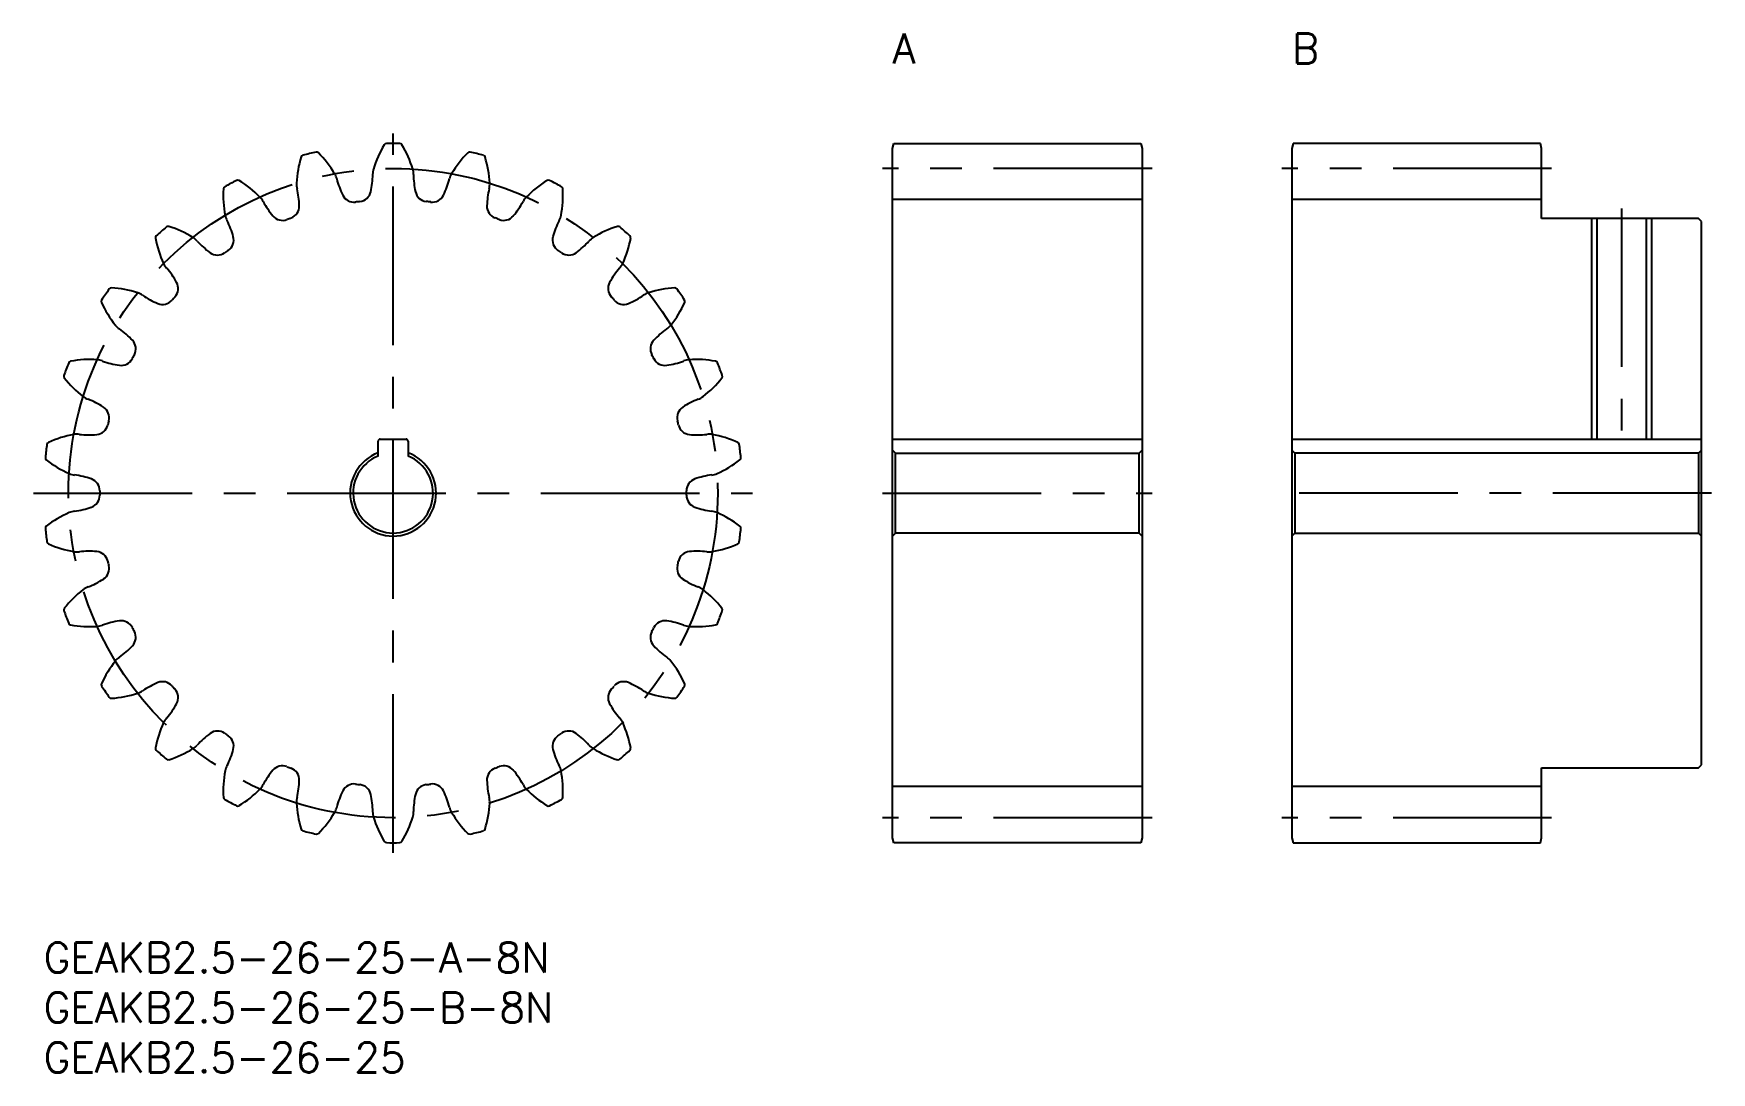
# Model space of a CAD drawing. Extents: x -1 to 167, y -13 to 91.
import ezdxf

# ---------------------------------------------------------------- set-up
doc = ezdxf.new("R2010")
doc.units = 0
doc.header["$LTSCALE"] = 0.5
doc.linetypes.add('CENTER', pattern=[50.8, 31.75, -6.35, 6.35, -6.35])
for name, color, linetype in [('MSM_CENTER', 1, 'CENTER'), ('MSM_CONTINUOUS', 7, 'CONTINUOUS'), ('MSM_NARROW', 5, 'CONTINUOUS'), ('MSM_PART_NUMBER', 7, 'CONTINUOUS')]:
    doc.layers.add(name, color=color, linetype=linetype)
doc.styles.get("Standard").update_dxf_attribs({"font": 'txt.shx', "height": 1, "bigfont": 'bigfont.shx'})

# ---------------------------------------------------------------- blocks, each defined once
blk = doc.blocks.new('*U2')
at = {"layer": 'MSM_PART_NUMBER'}
blk.add_text('GEAKB2.5-26-25-A-8N', height=3, dxfattribs=at).set_placement((0, -3))
blk = doc.blocks.new('*U3')
at = {"layer": 'MSM_PART_NUMBER'}
blk.add_text('GEAKB2.5-26-25-B-8N', height=3, dxfattribs=at).set_placement((0, -8))
blk = doc.blocks.new('*U5')
at = {"layer": 'MSM_PART_NUMBER'}
blk.add_text('GEAKB2.5-26-25', height=3, dxfattribs=at).set_placement((0, -13))
blk = doc.blocks.new('*U6')
at = {"layer": 'MSM_PART_NUMBER'}
blk.add_text('A', height=3, dxfattribs=at).set_placement((85, 88))
blk = doc.blocks.new('*U7')
at = {"layer": 'MSM_PART_NUMBER'}
blk.add_text('B', height=3, dxfattribs=at).set_placement((125, 88))

msp = doc.modelspace()

# ---------------------------------------------------------------- linework, layer by layer
at = {"layer": 'MSM_CENTER'}
for p, q in [((35, 9), (35, 81)), ((111, 77.5), (84, 77.5)), ((151, 77.5), (124, 77.5)), ((158, 73.5), (158, 49.4)), ((-1, 45), (71, 45)), ((84, 45), (111, 45)), ((167, 45), (124, 45)), ((111, 12.5), (84, 12.5)), ((151, 12.5), (124, 12.5))]:
    msp.add_line(p, q, dxfattribs=at)
msp.add_circle((35, 45), 32.5, dxfattribs=at)
at = {"layer": 'MSM_CONTINUOUS'}
for p, q in [((85, 79.5), (85.13, 80)), ((85, 10.5), (85, 79.5)), ((85.13, 80), (109.87, 80)), ((109.87, 80), (110, 79.5)), ((110, 79.5), (110, 10.5)), ((125.13, 80), (125, 79.5)), ((125, 79.5), (125, 10.5)), ((149.87, 80), (125.13, 80)), ((150, 79.5), (149.87, 80)), ((150, 72.5), (150, 79.5)), ((110, 74.38), (85, 74.38)), ((150, 74.38), (125, 74.38)), ((165.7, 72.5), (150, 72.5)), ((155.54, 72.5), (155.54, 50.4)), ((160.46, 72.5), (160.46, 50.4)), ((166, 72.2), (165.7, 72.5)), ((166, 17.8), (166, 72.2)), ((33.7, 50.4), (36.3, 50.4)), ((85, 50.4), (110, 50.4)), ((125, 50.4), (166, 50.4)), ((33.5, 48.71), (33.5, 50.2)), ((36.5, 50.2), (36.5, 48.71)), ((85.3, 49), (85, 49.3)), ((85.3, 49), (109.7, 49)), ((85.3, 41), (85.3, 49)), ((110, 49.3), (109.7, 49)), ((109.7, 41), (109.7, 49)), ((125, 49.3), (125.3, 49)), ((125.3, 49), (125.3, 41)), ((165.7, 49), (125.3, 49)), ((165.7, 49), (166, 49.3)), ((165.7, 49), (165.7, 41)), ((85, 40.7), (85.3, 41)), ((109.7, 41), (85.3, 41)), ((109.7, 41), (110, 40.7)), ((125.3, 41), (125, 40.7)), ((125.3, 41), (165.7, 41)), ((166, 40.7), (165.7, 41)), ((150, 10.5), (150, 17.5)), ((150, 17.5), (165.7, 17.5)), ((165.7, 17.5), (166, 17.8)), ((110, 15.62), (85, 15.62)), ((150, 15.62), (125, 15.62)), ((85.13, 10), (85, 10.5)), ((110, 10.5), (109.87, 10)), ((125, 10.5), (125.13, 10)), ((149.87, 10), (150, 10.5)), ((109.87, 10), (85.13, 10)), ((125.13, 10), (149.87, 10))]:
    msp.add_line(p, q, dxfattribs=at)
for centre, radius, start, end in [((35, 45), 35, 102.7392, 104.9531), ((27.34, 78.89), 0.25, 45.0811, 102.7392), ((20.17, 71.71), 10.4, 30.3846, 45.0811), ((43.01, 74.48), 10.4, 148.7651, 163.4615), ((34.33, 79.74), 0.25, 91.1069, 148.7651), ((35, 45), 35, 88.8931, 91.1069), ((35.67, 79.74), 0.25, 31.2349, 88.8931), ((26.99, 74.48), 10.4, 16.5385, 31.2349), ((49.83, 71.71), 10.4, 134.9189, 149.6154), ((42.66, 78.89), 0.25, 77.2608, 134.9189), ((35, 45), 35, 75.0469, 77.2608), ((35.72, 75.54), 10.4, 162.6112, 177.3077), ((26.03, 78.57), 0.25, 104.9531, 162.6112), ((35, 76.86), 2.05, 163.4615, 179.3166), ((35, 76.86), 2.05, 0.6834, 16.5385), ((43.97, 78.57), 0.25, 17.3888, 75.0469), ((34.28, 75.54), 10.4, 2.6923, 17.3888), ((18.26, 75.45), 0.25, 118.7992, 176.4574), ((35, 45), 35, 116.5854, 118.7992), ((19.45, 76.08), 0.25, 58.9272, 116.5854), ((14.21, 67.38), 10.4, 44.2308, 58.9272), ((27.38, 75.93), 2.05, 177.3077, 193.1628), ((27.38, 75.93), 2.05, 14.5295, 30.3846), ((37.75, 78.62), 8.67, 194.5483, 205.9879), ((24.29, 76.99), 8.67, 347.8582, 359.2978), ((45.71, 76.99), 8.67, 180.7022, 192.1418), ((32.25, 78.62), 8.67, 334.0121, 345.4517), ((42.62, 75.93), 2.05, 149.6154, 165.4705), ((42.62, 75.93), 2.05, 346.8372, 2.6923), ((55.79, 67.38), 10.4, 121.0728, 135.7692), ((50.55, 76.08), 0.25, 63.4146, 121.0728), ((35, 45), 35, 61.2008, 63.4146), ((51.74, 75.45), 0.25, 3.5426, 61.2008), ((28.39, 74.82), 10.4, 176.4574, 191.1538), ((20.19, 73.21), 2.05, 28.3757, 44.2308), ((29.62, 78.3), 8.67, 208.3945, 219.8341), ((16.94, 73.5), 8.67, 1.7044, 13.144), ((31.08, 75.37), 1.25, 205.9879, 277.3551), ((35, 45), 29.37, 96.4911, 97.3551), ((31.54, 75.43), 1.25, 276.4911, 347.8582), ((38.46, 75.43), 1.25, 192.1417, 263.5089), ((35, 45), 29.38, 82.6449, 83.5089), ((38.92, 75.37), 1.25, 262.6449, 334.0121), ((53.06, 73.5), 8.67, 166.856, 178.2956), ((40.38, 78.3), 8.67, 320.1659, 331.6055), ((49.81, 73.21), 2.05, 135.7692, 151.6243), ((41.61, 74.82), 10.4, 348.8462, 3.5426), ((20.19, 73.21), 2.05, 191.1538, 207.0089), ((10.65, 68.35), 8.67, 15.5505, 26.9901), ((23.92, 73.55), 1.25, 219.8341, 291.2012), ((35, 45), 29.37, 110.3372, 111.2012), ((24.36, 73.72), 1.25, 290.3372, 1.7044), ((45.64, 73.72), 1.25, 178.2956, 249.6628), ((35, 45), 29.38, 68.7988, 69.6628), ((46.08, 73.55), 1.25, 248.7988, 320.1659), ((59.35, 68.35), 8.67, 153.0099, 164.4494), ((49.81, 73.21), 2.05, 332.9911, 348.8462), ((11.46, 70.56), 0.25, 132.6454, 190.3036), ((35, 45), 35, 130.4315, 132.6454), ((12.46, 71.45), 0.25, 72.7734, 130.4316), ((9.46, 61.76), 10.4, 58.0769, 72.7734), ((13.87, 68.85), 2.05, 42.2218, 58.0769), ((17.79, 70.33), 1.25, 304.1834, 15.5505), ((52.21, 70.33), 1.25, 164.4494, 235.8166), ((56.13, 68.85), 2.05, 121.9231, 137.7782), ((60.54, 61.76), 10.4, 107.2266, 121.9231), ((57.54, 71.45), 0.25, 49.5685, 107.2266), ((35, 45), 35, 47.3546, 49.5685), ((58.54, 70.56), 0.25, 349.6964, 47.3546), ((21.44, 72.38), 10.4, 190.3036, 205), ((21.81, 76.05), 8.67, 222.2406, 233.6802), ((17.41, 70.07), 1.25, 233.6802, 305.0474), ((35, 45), 29.37, 124.1834, 125.0474), ((35, 45), 29.38, 54.9526, 55.8166), ((52.59, 70.07), 1.25, 234.9526, 306.3198), ((48.19, 76.05), 8.67, 306.3198, 317.7594), ((48.56, 72.38), 10.4, 335, 349.6964), ((13.87, 68.85), 2.05, 205, 220.8551), ((5.77, 61.84), 8.67, 29.3967, 40.8363), ((64.23, 61.84), 8.67, 139.1637, 150.6033), ((56.13, 68.85), 2.05, 319.1449, 335), ((6.79, 65.29), 0.25, 86.6195, 144.2777), ((6.19, 55.16), 10.4, 71.9231, 86.6195), ((12.23, 65.48), 1.25, 318.0295, 29.3967), ((57.77, 65.48), 1.25, 150.6033, 221.9705), ((63.81, 55.16), 10.4, 93.3805, 108.0769), ((63.21, 65.29), 0.25, 35.7223, 93.3805), ((6.03, 64.18), 0.25, 146.4915, 204.1497), ((15.29, 68.34), 10.4, 204.1497, 218.8462), ((35, 45), 35, 144.2777, 146.4915), ((8.78, 63.1), 2.05, 56.068, 71.9231), ((14.76, 71.99), 8.67, 236.0868, 247.5264), ((11.92, 65.13), 1.25, 247.5264, 318.8936), ((35, 45), 29.37, 138.0295, 138.8936), ((35, 45), 29.38, 41.1064, 41.9705), ((58.08, 65.13), 1.25, 221.1065, 292.4736), ((55.24, 71.99), 8.67, 292.4736, 303.9132), ((61.22, 63.1), 2.05, 108.0769, 123.932), ((54.71, 68.34), 10.4, 321.1538, 335.8503), ((35, 45), 35, 33.5085, 35.7223), ((63.97, 64.18), 0.25, 335.8503, 33.5085), ((8.78, 63.1), 2.05, 218.8462, 234.7012), ((2.59, 54.36), 8.67, 43.2429, 54.6825), ((67.41, 54.36), 8.67, 125.3175, 136.7571), ((61.22, 63.1), 2.05, 305.2988, 321.1539), ((35, 45), 29.38, 151.8757, 152.7397), ((7.99, 59.44), 1.25, 331.8757, 43.2428), ((62.01, 59.44), 1.25, 136.7571, 208.1243), ((35, 45), 29.37, 27.2603, 28.1243), ((35, 45), 35, 158.1239, 160.3377), ((2.75, 57.95), 0.25, 100.4657, 158.1238), ((4.6, 47.97), 10.4, 85.7692, 100.4657), ((5.21, 56.3), 2.05, 69.9141, 85.7692), ((8.89, 66.36), 8.67, 249.9329, 261.3725), ((7.78, 59.03), 1.25, 261.3725, 332.7397), ((62.22, 59.03), 1.25, 207.2603, 278.6275), ((61.11, 66.36), 8.67, 278.6275, 290.0671), ((64.79, 56.3), 2.05, 94.2308, 110.0859), ((65.4, 47.97), 10.4, 79.5343, 94.2308), ((67.25, 57.95), 0.25, 21.8761, 79.5343), ((35, 45), 35, 19.6623, 21.8761), ((2.28, 56.69), 0.25, 160.3377, 217.9959), ((10.27, 62.94), 10.4, 217.9959, 232.6923), ((59.73, 62.94), 10.4, 307.3077, 322.0041), ((67.72, 56.69), 0.25, 322.0041, 19.6623), ((5.21, 56.3), 2.05, 232.6923, 248.5474), ((1.29, 46.33), 8.67, 57.089, 68.5286), ((68.71, 46.33), 8.67, 111.4714, 122.911), ((64.79, 56.3), 2.05, 291.4526, 307.3077), ((5.32, 52.55), 1.25, 345.7218, 57.089), ((35, 45), 29.37, 165.7218, 166.5859), ((64.68, 52.55), 1.25, 122.911, 194.2782), ((35, 45), 29.38, 13.4141, 14.2782), ((4.77, 40.6), 10.4, 99.6154, 114.3118), ((3.37, 48.84), 2.05, 83.7603, 99.6154), ((4.54, 59.49), 8.67, 263.7791, 275.2187), ((5.21, 52.1), 1.25, 275.2187, 346.5859), ((33.7, 50.2), 0.2, 90, 180), ((36.3, 50.2), 0.2, 0, 90), ((64.79, 52.1), 1.25, 193.4141, 264.7813), ((65.46, 59.49), 8.67, 264.7813, 276.2209), ((66.63, 48.84), 2.05, 80.3846, 96.2397), ((65.23, 40.6), 10.4, 65.6882, 80.3846), ((35, 45), 35, 171.97, 174.1838), ((0.59, 49.85), 0.25, 114.3118, 171.97), ((35, 45), 4.3, 110.4162, 69.5838), ((69.41, 49.85), 0.25, 8.03, 65.6882), ((35, 45), 35, 5.8162, 8.03), ((0.43, 48.52), 0.25, 174.1838, 231.842), ((6.7, 56.5), 10.4, 231.842, 246.5385), ((35, 45), 4, 112.0243, 67.9757), ((63.3, 56.5), 10.4, 293.4615, 308.158), ((69.57, 48.52), 0.25, 308.158, 5.8162), ((3.37, 48.84), 2.05, 246.5385, 262.3935), ((1.95, 38.22), 8.67, 70.9352, 82.3748), ((4.38, 45.23), 1.25, 359.568, 70.9352), ((65.62, 45.23), 1.25, 109.0648, 180.432), ((68.05, 38.22), 8.67, 97.6252, 109.0648), ((66.63, 48.84), 2.05, 277.6065, 293.4615), ((4.38, 44.77), 1.25, 289.0648, 0.432), ((35, 45), 29.37, 179.568, 180.432), ((35, 45), 29.37, 359.568, 0.432), ((65.62, 44.77), 1.25, 179.568, 250.9352), ((6.7, 33.5), 10.4, 113.4615, 128.158), ((3.37, 41.16), 2.05, 97.6065, 113.4615), ((1.95, 51.78), 8.67, 277.6252, 289.0648), ((68.05, 51.78), 8.67, 250.9352, 262.3748), ((66.63, 41.16), 2.05, 66.5385, 82.3935), ((63.3, 33.5), 10.4, 51.842, 66.5385), ((0.43, 41.48), 0.25, 128.158, 185.8162), ((35, 45), 35, 185.8162, 188.03), ((35, 45), 35, 351.97, 354.1838), ((69.57, 41.48), 0.25, 354.1838, 51.842), ((0.59, 40.15), 0.25, 188.03, 245.6882), ((4.77, 49.4), 10.4, 245.6882, 260.3846), ((3.37, 41.16), 2.05, 260.3846, 276.2397), ((4.54, 30.51), 8.67, 84.7813, 96.2209), ((5.21, 37.9), 1.25, 13.4141, 84.7813), ((64.79, 37.9), 1.25, 95.2187, 166.5859), ((65.46, 30.51), 8.67, 83.7791, 95.2187), ((66.63, 41.16), 2.05, 263.7603, 279.6154), ((65.23, 49.4), 10.4, 279.6154, 294.3118), ((69.41, 40.15), 0.25, 294.3118, 351.97), ((5.32, 37.45), 1.25, 302.911, 14.2782), ((35, 45), 29.38, 193.4141, 194.2782), ((64.68, 37.45), 1.25, 165.7218, 237.089), ((35, 45), 29.38, 345.7218, 346.5859), ((10.27, 27.06), 10.4, 127.3077, 142.0041), ((5.21, 33.7), 2.05, 111.4526, 127.3077), ((1.29, 43.67), 8.67, 291.4714, 302.911), ((68.71, 43.67), 8.67, 237.089, 248.5286), ((64.79, 33.7), 2.05, 52.6923, 68.5474), ((59.73, 27.06), 10.4, 37.9959, 52.6923), ((2.28, 33.31), 0.25, 142.0041, 199.6623), ((35, 45), 35, 199.6623, 201.8761), ((2.75, 32.05), 0.25, 201.8761, 259.5343), ((8.89, 23.64), 8.67, 98.6275, 110.0671), ((7.78, 30.97), 1.25, 27.2603, 98.6275), ((62.22, 30.97), 1.25, 81.3725, 152.7397), ((61.11, 23.64), 8.67, 69.9329, 81.3725), ((67.25, 32.05), 0.25, 280.4657, 338.1238), ((35, 45), 35, 338.1239, 340.3377), ((67.72, 33.31), 0.25, 340.3377, 37.9959), ((4.6, 42.03), 10.4, 259.5343, 274.2308), ((5.21, 33.7), 2.05, 274.2308, 290.0859), ((35, 45), 29.38, 207.2603, 208.1243), ((7.99, 30.56), 1.25, 316.7571, 28.1243), ((62.01, 30.56), 1.25, 151.8757, 223.2429), ((35, 45), 29.37, 331.8757, 332.7397), ((64.79, 33.7), 2.05, 249.9141, 265.7692), ((65.4, 42.03), 10.4, 265.7692, 280.4657), ((8.78, 26.9), 2.05, 125.2988, 141.1539), ((2.59, 35.64), 8.67, 305.3175, 316.7571), ((67.41, 35.64), 8.67, 223.2429, 234.6825), ((61.22, 26.9), 2.05, 38.8462, 54.7012), ((15.29, 21.66), 10.4, 141.1538, 155.8503), ((54.71, 21.66), 10.4, 24.1497, 38.8462), ((6.03, 25.82), 0.25, 155.8503, 213.5085), ((35, 45), 35, 213.5085, 215.7223), ((8.78, 26.9), 2.05, 288.0769, 303.932), ((14.76, 18.01), 8.67, 112.4736, 123.9132), ((11.92, 24.87), 1.25, 41.1064, 112.4736), ((35, 45), 29.37, 221.1064, 221.9705), ((12.23, 24.52), 1.25, 330.6033, 41.9705), ((57.77, 24.52), 1.25, 138.0295, 209.3967), ((35, 45), 29.38, 318.0295, 318.8936), ((58.08, 24.87), 1.25, 67.5264, 138.8936), ((55.24, 18.01), 8.67, 56.0868, 67.5264), ((61.22, 26.9), 2.05, 236.068, 251.9231), ((35, 45), 35, 324.2777, 326.4915), ((63.97, 25.82), 0.25, 326.4915, 24.1497), ((6.79, 24.71), 0.25, 215.7223, 273.3805), ((6.19, 34.84), 10.4, 273.3805, 288.0769), ((5.77, 28.16), 8.67, 319.1637, 330.6033), ((64.23, 28.16), 8.67, 209.3967, 220.8363), ((63.81, 34.84), 10.4, 251.9231, 266.6195), ((63.21, 24.71), 0.25, 266.6195, 324.2777), ((21.44, 17.62), 10.4, 155, 169.6964), ((13.87, 21.15), 2.05, 139.1449, 155), ((56.13, 21.15), 2.05, 25, 40.8551), ((48.56, 17.62), 10.4, 10.3036, 25), ((21.81, 13.95), 8.67, 126.3198, 137.7594), ((17.41, 19.93), 1.25, 54.9526, 126.3198), ((35, 45), 29.38, 234.9526, 235.8166), ((17.79, 19.67), 1.25, 344.4494, 55.8166), ((52.21, 19.67), 1.25, 124.1834, 195.5505), ((35, 45), 29.38, 304.1834, 305.0474), ((52.59, 19.93), 1.25, 53.6802, 125.0474), ((48.19, 13.95), 8.67, 42.2406, 53.6802), ((11.46, 19.44), 0.25, 169.6964, 227.3546), ((35, 45), 35, 227.3546, 229.5685), ((9.46, 28.24), 10.4, 287.2266, 301.9231), ((13.87, 21.15), 2.05, 301.9231, 317.7782), ((10.65, 21.65), 8.67, 333.0099, 344.4494), ((59.35, 21.65), 8.67, 195.5505, 206.9901), ((56.13, 21.15), 2.05, 222.2218, 238.0769), ((60.54, 28.24), 10.4, 238.0769, 252.7734), ((35, 45), 35, 310.4315, 312.6454), ((58.54, 19.44), 0.25, 312.6454, 10.3036), ((12.46, 18.55), 0.25, 229.5685, 287.2266), ((28.39, 15.18), 10.4, 168.8462, 183.5426), ((20.19, 16.79), 2.05, 152.9911, 168.8462), ((29.62, 11.7), 8.67, 140.1659, 151.6055), ((23.92, 16.45), 1.25, 68.7987, 140.1659), ((35, 45), 29.38, 248.7988, 249.6628), ((24.36, 16.28), 1.25, 358.2956, 69.6628), ((45.64, 16.28), 1.25, 110.3372, 181.7044), ((35, 45), 29.37, 290.3372, 291.2012), ((46.08, 16.45), 1.25, 39.834, 111.2012), ((40.38, 11.7), 8.67, 28.3945, 39.8341), ((49.81, 16.79), 2.05, 11.1538, 27.0089), ((41.61, 15.18), 10.4, 356.4574, 11.1538), ((57.54, 18.55), 0.25, 252.7734, 310.4315), ((14.21, 22.62), 10.4, 301.0728, 315.7692), ((20.19, 16.79), 2.05, 315.7692, 331.6243), ((16.94, 16.5), 8.67, 346.856, 358.2956), ((37.75, 11.38), 8.67, 154.0121, 165.4517), ((31.08, 14.63), 1.25, 82.6449, 154.0121), ((35, 45), 29.38, 262.6449, 263.5089), ((31.54, 14.57), 1.25, 12.1417, 83.5089), ((38.46, 14.57), 1.25, 96.4911, 167.8582), ((35, 45), 29.38, 276.4911, 277.3551), ((38.92, 14.63), 1.25, 25.9879, 97.3551), ((32.25, 11.38), 8.67, 14.5483, 25.9879), ((53.06, 16.5), 8.67, 181.7044, 193.144), ((49.81, 16.79), 2.05, 208.3757, 224.2308), ((55.79, 22.62), 10.4, 224.2308, 238.9272), ((18.26, 14.55), 0.25, 183.5426, 241.2008), ((35, 45), 35, 241.2008, 243.4146), ((19.45, 13.92), 0.25, 243.4146, 301.0728), ((27.38, 14.07), 2.05, 166.8372, 182.6923), ((35.72, 14.46), 10.4, 182.6923, 197.3888), ((27.38, 14.07), 2.05, 329.6154, 345.4705), ((24.29, 13.01), 8.67, 0.7022, 12.1418), ((45.71, 13.01), 8.67, 167.8582, 179.2978), ((42.62, 14.07), 2.05, 194.5295, 210.3846), ((34.28, 14.46), 10.4, 342.6112, 357.3077), ((42.62, 14.07), 2.05, 357.3077, 13.1628), ((50.55, 13.92), 0.25, 238.9272, 296.5854), ((35, 45), 35, 296.5854, 298.7992), ((51.74, 14.55), 0.25, 298.7992, 356.4574), ((20.17, 18.29), 10.4, 314.9189, 329.6154), ((35, 13.14), 2.05, 180.6834, 196.5385), ((43.01, 15.52), 10.4, 196.5385, 211.2349), ((26.99, 15.52), 10.4, 328.7651, 343.4615), ((35, 13.14), 2.05, 343.4615, 359.3166), ((49.83, 18.29), 10.4, 210.3846, 225.0811), ((26.03, 11.43), 0.25, 197.3888, 255.0469), ((35, 45), 35, 255.0469, 257.2608), ((27.34, 11.11), 0.25, 257.2608, 314.9189), ((34.33, 10.26), 0.25, 211.2349, 268.8931), ((35.67, 10.26), 0.25, 271.1069, 328.7651), ((42.66, 11.11), 0.25, 225.0811, 282.7392), ((35, 45), 35, 282.7392, 284.9531), ((43.97, 11.43), 0.25, 284.9531, 342.6112), ((35, 45), 35, 268.8931, 271.1069)]:
    msp.add_arc(centre, radius, start, end, dxfattribs=at)
at = {"layer": 'MSM_NARROW'}
for p, q in [((155, 72.5), (155, 50.4)), ((161, 72.5), (161, 50.4))]:
    msp.add_line(p, q, dxfattribs=at)

# ---------------------------------------------------------------- block references
at = {"layer": 'MSM_CONTINUOUS'}
for name in ['*U6', '*U7', '*U2', '*U3', '*U5']:
    msp.add_blockref(name, (0, 0), dxfattribs=at)

doc.saveas('drawing.dxf')
